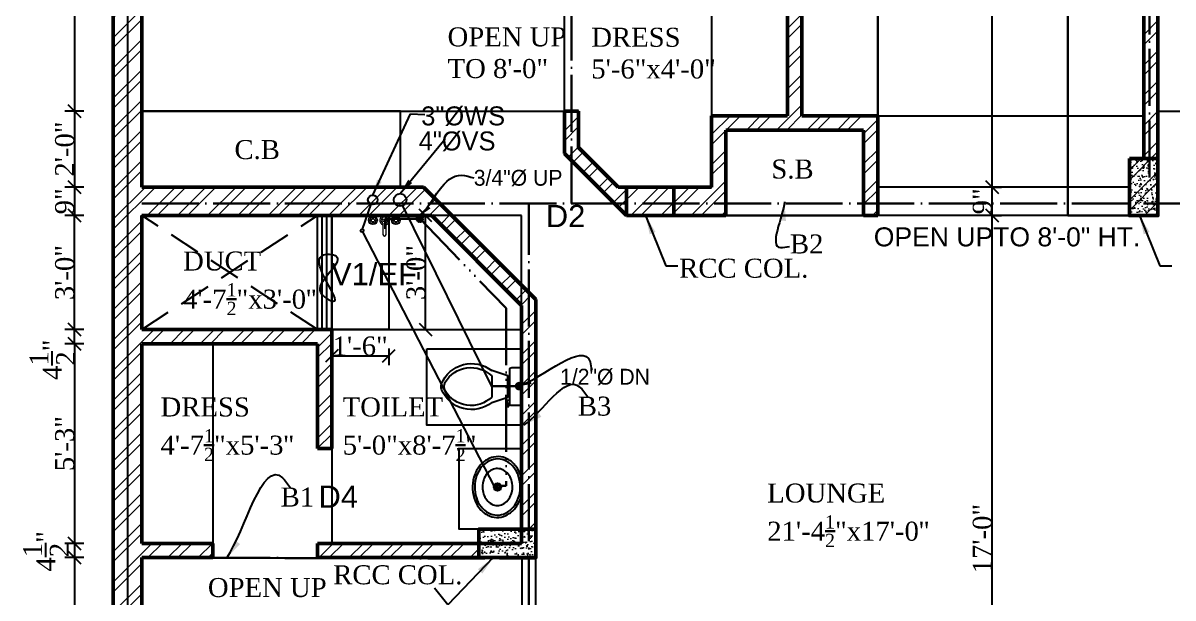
# Model space of a CAD drawing. Header units: feet. Extents: x 37458 to 42412, y -3338 to -325.
# Drawn here: x 38102 to 38465.3, y -907.8 to -726.3 of the extents above; entities that cross this region are included whole.
import ezdxf

# ---------------------------------------------------------------- set-up
doc = ezdxf.new("R2010")
doc.units = ezdxf.units.FT
doc.header["$MEASUREMENT"] = 0
doc.header["$PDMODE"] = 35
doc.header["$PDSIZE"] = 8
for name, pattern in [('ACAD_ISO04W100', [30, 24, -3, 0, -3]), ('ACAD_ISO06W100', [36, 24, -3, 0, -3, 0, -3, 0, -3]), ('DASHED2', [0.375, 0.25, -0.125])]:
    doc.linetypes.add(name, pattern=pattern)
doc.layers.get('0').update_dxf_attribs({"color": 34, "lineweight": 25})
doc.layers.get('Defpoints').update_dxf_attribs({"color": 52})
for name, color, linetype, lineweight in [('BEAM', 6, 'ACAD_ISO04W100', 30), ('col', 13, 'Continuous', 50), ('col tex', 13, 'Continuous', 25), ('COL.', 44, 'Continuous', 50), ('dim', 161, 'Continuous', 25), ('dimensiom', 35, 'Continuous', 25), ('FITTINGS', 150, 'Continuous', 20), ('fresh water', 171, 'ACAD_ISO06W100', 30), ('HATCH', 254, 'Continuous', 13), ('joinery', 161, 'Continuous', 25), ('PROJECTION', 21, 'DASHED2', 25), ('Sewer', 30, 'Continuous', 25), ('TEXT', 7, 'Continuous', 30), ('wall', 1, 'Continuous', 50), ('WIN', 141, 'Continuous', 25)]:
    doc.layers.add(name, color=color, linetype=linetype, lineweight=lineweight)
for name, color, linetype, plot in [('BLK_1_FLR_1_BLT_UP_AREA', 25, 'Continuous', False), ('BLK_1_FLR_1_KITCHEN', 4, 'Continuous', False), ('BLK_1_FLR_1_REGULAR_ROOM_1', 1, 'Continuous', False), ('BLK_1_FLR_1_REGULAR_ROOM_2', 1, 'Continuous', False), ('BLK_1_FLR_1_REGULAR_ROOM_3', 1, 'Continuous', False), ('BLK_1_FLR_1_WASH', 7, 'Continuous', False), ('BLK_1_FLR_1_WATER_CLOSET', 1, 'Continuous', False), ('BLK_1_FLR_1_WC_BATH', 4, 'Continuous', False)]:
    doc.layers.add(name, color=color, linetype=linetype, plot=plot)
for name, color, linetype in [('BLK_1_FLR_1_CARPET_AREA', 25, 'Continuous'), ('BLK_1_FLR_1_LIGHT_VENTILATION', 7, 'Continuous'), ('BLK_1_FLR_1_ROOM_1_LIGHT_VENTILATION_1', 7, 'Continuous'), ('BLK_1_FLR_1_VENTILATION_SHAFT', 7, 'Continuous')]:
    doc.layers.add(name, color=color, linetype=linetype)
doc.styles.add("4''", font='romai___.ttf', dxfattribs={"height": 7})
doc.styles.get("Standard").update_dxf_attribs({"font": 'times.ttf', "height": 6})
doc.dimstyles.new('arrow', dxfattribs={"dimtxt": 6, "dimasz": 4, "dimexe": 3, "dimexo": 6, "dimgap": 0, "dimtad": 1, "dimzin": 3, "dimdsep": 46, "dimlunit": 4, "dimtxsty": 'Standard', "dimblk": 'OBLIQUE', "dimcen": 12, "dimclrd": 7, "dimclre": 256, "dimclrt": 7, "dimadec": 0, "dimazin": 0, "dimtfac": 1, "dimtofl": 0, "dimtmove": 0, "dimatfit": 3, "dimfxl": 3, "dimfxlon": 1, "dimtolj": 1, "dimtzin": 0, "dimlwd": -1, "dimlwe": -1, "dimarcsym": 0})
doc.dimstyles.new('DIM PLAN', dxfattribs={"dimtxt": 6, "dimasz": 2, "dimexe": 3, "dimexo": 15, "dimgap": 0, "dimtad": 0, "dimzin": 3, "dimdsep": 46, "dimlunit": 4, "dimtxsty": 'Standard', "dimcen": 12, "dimclrd": 256, "dimclre": 256, "dimclrt": 256, "dimadec": 0, "dimazin": 0, "dimtfac": 1, "dimtofl": 0, "dimtmove": 0, "dimatfit": 3, "dimfxl": 3, "dimfxlon": 1, "dimtolj": 1, "dimtzin": 0, "dimlwd": -1, "dimlwe": -1, "dimarcsym": 0})

# ---------------------------------------------------------------- blocks, each defined once
blk = doc.blocks.new('_Oblique')
at = {"layer": 'dimensiom', "color": 0, "lineweight": -2}
blk.add_line((-0.5, -0.5), (0.5, 0.5), dxfattribs=at)
blk = doc.blocks.new('*D48')
at = {"layer": 'Defpoints', "color": 0, "ltscale": 0.75, "transparency": 16777216}
for p in [(38139.55, -595.09), (38118.28, -754.09), (38139.55, -754.09)]:
    blk.add_point(p, dxfattribs=at)
at = {"layer": 'dimensiom', "ltscale": 0.75, "transparency": 16777216}
for p, q in [((38121.28, -595.09), (38115.28, -595.09)), ((38121.28, -754.09), (38115.28, -754.09))]:
    blk.add_line(p, q, dxfattribs=at)
at = {"layer": 'dimensiom', "color": 7, "ltscale": 0.75, "transparency": 16777216}
blk.add_line((38118.28, -595.09), (38118.28, -754.09), dxfattribs=at)
at = {"layer": 'dimensiom', "color": 7, "ltscale": 0.75, "transparency": 16777216, "xscale": 4, "yscale": 4, "zscale": 4}
for p, rotation in [((38118.28, -595.09), 90), ((38118.28, -754.09), 270)]:
    blk.add_blockref('_Oblique', p, dxfattribs=dict(at, rotation=rotation))
at = {"layer": 'dimensiom', "color": 7, "ltscale": 0.75, "transparency": 16777216, "insert": (38115.23, -674.59), "char_height": 6, "attachment_point": 5, "rotation": 90}
blk.add_mtext('\\A1;13\'-3"', dxfattribs=at)
blk = doc.blocks.new('*D49')
at = {"layer": 'Defpoints', "color": 0, "ltscale": 0.75, "transparency": 16777216}
for p in [(38144.1, -827.59), (38118.28, -890.59), (38144.1, -890.59)]:
    blk.add_point(p, dxfattribs=at)
at = {"layer": 'dimensiom', "ltscale": 0.75, "transparency": 16777216}
for p, q in [((38121.28, -827.59), (38115.28, -827.59)), ((38121.28, -890.59), (38115.28, -890.59))]:
    blk.add_line(p, q, dxfattribs=at)
at = {"layer": 'dimensiom', "color": 7, "ltscale": 0.75, "transparency": 16777216}
blk.add_line((38118.28, -827.59), (38118.28, -890.59), dxfattribs=at)
at = {"layer": 'dimensiom', "color": 7, "ltscale": 0.75, "transparency": 16777216, "xscale": 4, "yscale": 4, "zscale": 4}
for p, rotation in [((38118.28, -827.59), 90), ((38118.28, -890.59), 270)]:
    blk.add_blockref('_Oblique', p, dxfattribs=dict(at, rotation=rotation))
at = {"layer": 'dimensiom', "color": 7, "ltscale": 0.75, "transparency": 16777216, "insert": (38115.23, -859.09), "char_height": 6, "attachment_point": 5, "rotation": 90}
blk.add_mtext('\\A1;5\'-3"', dxfattribs=at)
blk = doc.blocks.new('*D50')
at = {"layer": 'Defpoints', "color": 0, "ltscale": 0.75, "transparency": 16777216}
for p in [(38144.1, -890.59), (38118.28, -895.09), (38139.55, -895.09)]:
    blk.add_point(p, dxfattribs=at)
at = {"layer": 'dimensiom', "ltscale": 0.75, "transparency": 16777216}
for p, q in [((38121.28, -890.59), (38115.28, -890.59)), ((38121.28, -895.09), (38115.28, -895.09))]:
    blk.add_line(p, q, dxfattribs=at)
at = {"layer": 'dimensiom', "color": 7, "ltscale": 0.75, "transparency": 16777216}
blk.add_line((38118.28, -890.59), (38118.28, -895.09), dxfattribs=at)
at = {"layer": 'dimensiom', "color": 7, "ltscale": 0.75, "transparency": 16777216, "xscale": 4, "yscale": 4, "zscale": 4}
for p, rotation in [((38118.28, -890.59), 90), ((38118.28, -895.09), 270)]:
    blk.add_blockref('_Oblique', p, dxfattribs=dict(at, rotation=rotation))
at = {"layer": 'dimensiom', "color": 7, "ltscale": 0.75, "transparency": 16777216, "insert": (38109.29, -893.09), "char_height": 6, "attachment_point": 5, "rotation": 90}
blk.add_mtext('\\A1;4{\\H1x;\\S1/2;}"', dxfattribs=at)
blk = doc.blocks.new('*D51')
at = {"layer": 'Defpoints', "color": 0, "ltscale": 0.75, "transparency": 16777216}
for p in [(38139.55, -895.09), (38118.28, -1039.09), (38139.55, -1039.09)]:
    blk.add_point(p, dxfattribs=at)
at = {"layer": 'dimensiom', "ltscale": 0.75, "transparency": 16777216}
for p, q in [((38121.28, -895.09), (38115.28, -895.09)), ((38121.28, -1039.09), (38115.28, -1039.09))]:
    blk.add_line(p, q, dxfattribs=at)
at = {"layer": 'dimensiom', "color": 7, "ltscale": 0.75, "transparency": 16777216}
blk.add_line((38118.28, -895.09), (38118.28, -1039.09), dxfattribs=at)
at = {"layer": 'dimensiom', "color": 7, "ltscale": 0.75, "transparency": 16777216, "xscale": 4, "yscale": 4, "zscale": 4}
for p, rotation in [((38118.28, -895.09), 90), ((38118.28, -1039.09), 270)]:
    blk.add_blockref('_Oblique', p, dxfattribs=dict(at, rotation=rotation))
at = {"layer": 'dimensiom', "color": 7, "ltscale": 0.75, "transparency": 16777216, "insert": (38115.23, -967.09), "char_height": 6, "attachment_point": 5, "rotation": 90}
blk.add_mtext('\\A1;12\'-0"', dxfattribs=at)
blk = doc.blocks.new('*D122')
at = {"layer": 'Defpoints', "color": 0, "ltscale": 0.75, "transparency": 16777216}
for p in [(38139.55, -778.09), (38118.28, -787.09), (38139.55, -787.09)]:
    blk.add_point(p, dxfattribs=at)
at = {"layer": 'dimensiom', "ltscale": 0.75, "transparency": 16777216}
for p, q in [((38121.28, -778.09), (38115.28, -778.09)), ((38121.28, -787.09), (38115.28, -787.09))]:
    blk.add_line(p, q, dxfattribs=at)
at = {"layer": 'dimensiom', "color": 7, "ltscale": 0.75, "transparency": 16777216}
blk.add_line((38118.28, -778.09), (38118.28, -787.09), dxfattribs=at)
at = {"layer": 'dimensiom', "color": 7, "ltscale": 0.75, "transparency": 16777216, "xscale": 4, "yscale": 4, "zscale": 4}
for p, rotation in [((38118.28, -778.09), 90), ((38118.28, -787.09), 270)]:
    blk.add_blockref('_Oblique', p, dxfattribs=dict(at, rotation=rotation))
at = {"layer": 'dimensiom', "color": 7, "ltscale": 0.75, "transparency": 16777216, "insert": (38115.22, -782.59), "char_height": 6, "attachment_point": 5, "rotation": 90}
blk.add_mtext('\\A1;9"', dxfattribs=at)
blk = doc.blocks.new('*D152')
at = {"layer": 'Defpoints', "color": 0, "ltscale": 0.75, "transparency": 16777216}
for p in [(38408.14, -787.09), (38408.14, -787.09), (38411.14, -991.09)]:
    blk.add_point(p, dxfattribs=at)
at = {"layer": 'dimensiom', "ltscale": 0.75, "transparency": 16777216}
for p, q in [((38408.14, -787.09), (38411.14, -787.09)), ((38408.14, -991.09), (38405.14, -991.09))]:
    blk.add_line(p, q, dxfattribs=at)
at = {"layer": 'dimensiom', "color": 7, "ltscale": 0.75, "transparency": 16777216}
blk.add_line((38408.14, -991.09), (38408.14, -787.09), dxfattribs=at)
at = {"layer": 'dimensiom', "color": 7, "ltscale": 0.75, "transparency": 16777216, "xscale": 4, "yscale": 4, "zscale": 4}
for p, rotation in [((38408.14, -787.09), 90), ((38408.14, -991.09), 270)]:
    blk.add_blockref('_Oblique', p, dxfattribs=dict(at, rotation=rotation))
at = {"layer": 'dimensiom', "color": 7, "ltscale": 0.75, "transparency": 16777216, "insert": (38405.08, -889.09), "char_height": 6, "attachment_point": 5, "rotation": 90}
blk.add_mtext('\\A1;17\'-0"', dxfattribs=at)
blk = doc.blocks.new('*D153')
at = {"layer": 'Defpoints', "color": 0, "ltscale": 0.75, "transparency": 16777216}
for p in [(38408.14, -778.09), (38408.14, -778.09), (38408.14, -787.09)]:
    blk.add_point(p, dxfattribs=at)
at = {"layer": 'dimensiom', "ltscale": 0.75, "transparency": 16777216}
for p, q in [((38408.14, -778.09), (38411.14, -778.09)), ((38408.14, -787.09), (38411.14, -787.09))]:
    blk.add_line(p, q, dxfattribs=at)
at = {"layer": 'dimensiom', "color": 7, "ltscale": 0.75, "transparency": 16777216}
blk.add_line((38408.14, -787.09), (38408.14, -778.09), dxfattribs=at)
at = {"layer": 'dimensiom', "color": 7, "ltscale": 0.75, "transparency": 16777216, "xscale": 4, "yscale": 4, "zscale": 4}
for p, rotation in [((38408.14, -778.09), 90), ((38408.14, -787.09), 270)]:
    blk.add_blockref('_Oblique', p, dxfattribs=dict(at, rotation=rotation))
at = {"layer": 'dimensiom', "color": 7, "ltscale": 0.75, "transparency": 16777216, "insert": (38405.08, -782.59), "char_height": 6, "attachment_point": 5, "rotation": 90}
blk.add_mtext('\\A1;9"', dxfattribs=at)
blk = doc.blocks.new('*D154')
at = {"layer": 'Defpoints', "color": 0, "ltscale": 0.75, "transparency": 16777216}
for p in [(38408.14, -595.04), (38412.14, -595.04), (38412.14, -778.09)]:
    blk.add_point(p, dxfattribs=at)
at = {"layer": 'dimensiom', "ltscale": 0.75, "transparency": 16777216}
for p, q in [((38408.14, -595.04), (38405.14, -595.04)), ((38408.14, -778.09), (38405.14, -778.09))]:
    blk.add_line(p, q, dxfattribs=at)
at = {"layer": 'dimensiom', "color": 7, "ltscale": 0.75, "transparency": 16777216}
blk.add_line((38408.14, -778.09), (38408.14, -595.04), dxfattribs=at)
at = {"layer": 'dimensiom', "color": 7, "ltscale": 0.75, "transparency": 16777216, "xscale": 4, "yscale": 4, "zscale": 4}
for p, rotation in [((38408.14, -595.04), 90), ((38408.14, -778.09), 270)]:
    blk.add_blockref('_Oblique', p, dxfattribs=dict(at, rotation=rotation))
at = {"layer": 'dimensiom', "color": 7, "ltscale": 0.75, "transparency": 16777216, "insert": (38405.09, -686.56), "char_height": 6, "attachment_point": 5, "rotation": 90}
blk.add_mtext('\\A1;15\'-3"', dxfattribs=at)
blk = doc.blocks.new('C1')
at = {"layer": 'HATCH', "ltscale": 0.75}
h = blk.add_hatch(dxfattribs=at)
h.set_pattern_fill('AR-CONC,_O', color=256, scale=0.5)
h.set_pattern_definition([(50, (0, 0), (3.5863009, -0.31376067), [0.375, -4.125]), (355, (0, 0), (-0.69375667, 3.76096067), [0.3, -3.3]), (100.4514, (0.299, -0.026), (2.8925469, 3.4471977), [0.31870095, -3.50571056]), (46.1842, (0, 1), (5.33620524, -0.8275951), [0.5625, -6.1875]), (96.6356, (0.4447, 0.931), (4.6733135, 4.87058935), [0.4780514, -5.258565]), (351.1842, (0, 1), (4.6733097, 4.870593), [0.45, -4.95]), (21, (0.5, 0.75), (2.98453526, -2.01309445), [0.375, -4.125]), (326, (0.5, 0.75), (1.21657666, 3.62575023), [0.3, -3.3]), (71.4514, (0.7487, 0.5822), (4.20111314, 1.6126525), [0.31870095, -3.50571056]), (37.5, (0, 0), (0.060799277, 1.66446927), [0, -3.26, 0, -3.35, 0, -3.3125]), (7.5, (0, 0), (1.31534769, 1.97205856), [0, -1.91, 0, -3.185, 0, -1.2625]), (327.5, (-1.115, 0), (2.66911218, -0.11277436), [0, -1.25, 0, -3.9, 0, -5.175]), (317.5, (-1.615, 0), (2.91593085, 0.50052491), [0, -1.625, 0, -2.59, 0, -3.675])])
h.paths.add_polyline_path([(33015.65, -785.19), (33033.65, -785.19), (33033.65, -776.19), (33015.65, -776.19)])
at = {"layer": 'COL.', "ltscale": 0.75}
blk.add_lwpolyline([(33015.65, -785.19), (33033.65, -785.19), (33033.65, -776.19), (33015.65, -776.19)], close=True, dxfattribs=at)
blk = doc.blocks.new('*D219')
at = {"layer": 'Defpoints', "color": 0, "ltscale": 0.75, "transparency": 16777216}
for p in [(38139.55, -754.09), (38118.28, -778.09), (38139.55, -778.09)]:
    blk.add_point(p, dxfattribs=at)
at = {"layer": 'dimensiom', "ltscale": 0.75, "transparency": 16777216}
for p, q in [((38121.28, -754.09), (38115.28, -754.09)), ((38121.28, -778.09), (38115.28, -778.09))]:
    blk.add_line(p, q, dxfattribs=at)
at = {"layer": 'dimensiom', "color": 7, "ltscale": 0.75, "transparency": 16777216}
blk.add_line((38118.28, -754.09), (38118.28, -778.09), dxfattribs=at)
at = {"layer": 'dimensiom', "color": 7, "ltscale": 0.75, "transparency": 16777216, "xscale": 4, "yscale": 4, "zscale": 4}
for p, rotation in [((38118.28, -754.09), 90), ((38118.28, -778.09), 270)]:
    blk.add_blockref('_Oblique', p, dxfattribs=dict(at, rotation=rotation))
at = {"layer": 'dimensiom', "color": 7, "ltscale": 0.75, "transparency": 16777216, "insert": (38115.23, -766.09), "char_height": 6, "attachment_point": 5, "rotation": 90}
blk.add_mtext('\\A1;2\'-0"', dxfattribs=at)
blk = doc.blocks.new('*D221')
at = {"layer": 'Defpoints', "color": 0, "ltscale": 0.75, "transparency": 16777216}
for p in [(38118.28, -823.09), (38139.55, -823.09), (38144.1, -827.59)]:
    blk.add_point(p, dxfattribs=at)
at = {"layer": 'dimensiom', "ltscale": 0.75, "transparency": 16777216}
for p, q in [((38121.28, -823.09), (38115.28, -823.09)), ((38121.28, -827.59), (38115.28, -827.59))]:
    blk.add_line(p, q, dxfattribs=at)
at = {"layer": 'dimensiom', "color": 7, "ltscale": 0.75, "transparency": 16777216}
blk.add_line((38118.28, -827.59), (38118.28, -823.09), dxfattribs=at)
at = {"layer": 'dimensiom', "color": 7, "ltscale": 0.75, "transparency": 16777216, "xscale": 4, "yscale": 4, "zscale": 4}
for p, rotation in [((38118.28, -823.09), 90), ((38118.28, -827.59), 270)]:
    blk.add_blockref('_Oblique', p, dxfattribs=dict(at, rotation=rotation))
at = {"layer": 'dimensiom', "color": 7, "ltscale": 0.75, "transparency": 16777216, "insert": (38111.29, -832.63), "char_height": 6, "attachment_point": 5, "rotation": 90}
blk.add_mtext('\\A1;4{\\H1x;\\S1/2;}"', dxfattribs=at)
blk = doc.blocks.new('*D222')
at = {"layer": 'Defpoints', "color": 0, "ltscale": 0.75, "transparency": 16777216}
for p in [(38118.28, -787.09), (38139.55, -787.09), (38139.55, -823.09)]:
    blk.add_point(p, dxfattribs=at)
at = {"layer": 'dimensiom', "ltscale": 0.75, "transparency": 16777216}
for p, q in [((38121.28, -787.09), (38115.28, -787.09)), ((38121.28, -823.09), (38115.28, -823.09))]:
    blk.add_line(p, q, dxfattribs=at)
at = {"layer": 'dimensiom', "color": 7, "ltscale": 0.75, "transparency": 16777216}
blk.add_line((38118.28, -823.09), (38118.28, -787.09), dxfattribs=at)
at = {"layer": 'dimensiom', "color": 7, "ltscale": 0.75, "transparency": 16777216, "xscale": 4, "yscale": 4, "zscale": 4}
for p, rotation in [((38118.28, -787.09), 90), ((38118.28, -823.09), 270)]:
    blk.add_blockref('_Oblique', p, dxfattribs=dict(at, rotation=rotation))
at = {"layer": 'dimensiom', "color": 7, "ltscale": 0.75, "transparency": 16777216, "insert": (38115.23, -805.09), "char_height": 6, "attachment_point": 5, "rotation": 90}
blk.add_mtext('\\A1;3\'-0"', dxfattribs=at)
blk = doc.blocks.new('A$C6097086A')
at = {"layer": 'Sewer'}
for p, q in [((-3.36, 9.45), (3.36, 9.45)), ((4.41, 4.72), (6.3, 4.72)), ((4.41, 3.78), (4.41, 4.72)), ((6.3, 4.09), (5.04, 4.09)), ((5.04, 4.09), (5.04, 3.78)), ((6.3, 4.72), (6.3, 4.09)), ((-5.98, 3.15), (-5.98, 0.63))]:
    blk.add_line(p, q, dxfattribs=at)
for points in [[(5.04, 9.45), (3.36, 4.41), (-3.36, 4.41), (-5.04, 9.45)], [(5.35, 3.78), (-5.35, 3.78)], [(-3.36, 4.41), (3.36, 4.41)], [(-5.35, 0), (5.35, 0)], [(5.98, 0.63), (5.98, 3.15)]]:
    blk.add_lwpolyline(points, dxfattribs=at)
for centre, radius, start, end in [((2.96, 15.82), 10.22, 112.0284, 218.5307), ((3.53, 16.02), 9.52, 121.053, 223.6321), ((0, 21.11), 3.36, 65.7318, 114.2682), ((0, 22.05), 3.36, 74.8605, 105.1395), ((-2.96, 15.82), 10.22, 321.4691, 67.9714), ((-3.53, 16.02), 9.52, 316.3677, 58.9468), ((-5.43, 3.23), 0.557, 81.8699, 188.1301), ((5.43, 3.23), 0.557, 351.8699, 98.1301), ((-5.43, 0.55), 0.557, 171.8699, 278.1301), ((5.43, 0.55), 0.557, 261.8699, 8.1301)]:
    blk.add_arc(centre, radius, start, end, dxfattribs=at)
blk = doc.blocks.new('Sink - Oval top')
at = {"layer": 'Sewer'}
for p, q in [((-1, 0), (1, 0)), ((0, 1), (0, -1))]:
    blk.add_line(p, q, dxfattribs=at)
at = {"layer": 'Sewer', "linetype": 'Continuous'}
for points in [[(-12.23, 0.39, 0.117634), (-11.46, -3.36, 0.104469), (-8.88, -6.8, 0.090016), (-5.08, -9.07, 0.08192), (-0.32, -10.02, 0.08192), (4.49, -9.38, 0.090016), (8.42, -7.36, 0.104469), (11.22, -4.09, 0.117634), (12.23, -0.39, 0.117634), (11.46, 3.36, 0.104469), (8.88, 6.8, 0.090016), (5.08, 9.07, 0.08192), (0.32, 10.02, 0.08192), (-4.49, 9.38, 0.090016), (-8.42, 7.36, 0.104469), (-11.22, 4.09, 0.117634)], [(-11.29, 0.16, 0.118622), (-10.52, -3.25, 0.104678), (-8.07, -6.36, 0.089562), (-4.54, -8.37, 0.081185), (-0.13, -9.15, 0.081185), (4.3, -8.49, 0.089562), (7.89, -6.58, 0.104678), (10.42, -3.55, 0.118622), (11.29, -0.16, 0.118622), (10.52, 3.25, 0.104678), (8.07, 6.36, 0.089562), (4.54, 8.37, 0.081185), (0.13, 9.15, 0.081185), (-4.3, 8.49, 0.089562), (-7.89, 6.58, 0.104678), (-10.42, 3.55, 0.118622)], [(-7.42, 0.08, 0.118283), (-6.91, -2.17, 0.104607), (-5.29, -4.21, 0.089718), (-2.97, -5.53, 0.081436), (-0.07, -6.04, 0.081436), (2.84, -5.59, 0.089718), (5.2, -4.33, 0.104607), (6.86, -2.32, 0.118283), (7.42, -0.08, 0.118283), (6.91, 2.17, 0.104607), (5.29, 4.21, 0.089718), (2.97, 5.53, 0.081436), (0.07, 6.04, 0.081436), (-2.84, 5.59, 0.089718), (-5.2, 4.33, 0.104607), (-6.86, 2.32, 0.118283)]]:
    blk.add_lwpolyline(points, format="xyb", close=True, dxfattribs=at)
at = {"layer": 'Sewer'}
for radius in [1.5, 1]:
    blk.add_circle((0, 0), radius, dxfattribs=at)
blk = doc.blocks.new('Faucet - Bathroom top')
for p, q in [((-4.107, 0.125), (-4.375, 0.125)), ((-3.75, 0.4788), (-3.75, 0.75)), ((-3.5, 0.482), (-3.5, 0.75)), ((-3.1461, 0.125), (-2.875, 0.125)), ((3.143, 0.125), (2.875, 0.125)), ((3.5, 0.4788), (3.5, 0.75)), ((3.75, 0.482), (3.75, 0.75)), ((4.1039, 0.125), (4.375, 0.125)), ((-4.1039, -0.125), (-4.375, -0.125)), ((-3.75, -0.4821), (-3.75, -0.75)), ((-3.5, -0.4789), (-3.5, -0.75)), ((-3.143, -0.125), (-2.875, -0.125)), ((-0.5, -0.8639), (-0.5, -4.5)), ((0.5, -4.5), (0.5, -0.8631)), ((3.1461, -0.125), (2.875, -0.125)), ((3.5, -0.4821), (3.5, -0.75)), ((3.75, -0.4789), (3.75, -0.75)), ((4.107, -0.125), (4.375, -0.125))]:
    blk.add_line(p, q)
for centre, radius in [((-3.625, 0), 1.375), ((-4.625, 0), 0.2795), ((-3.625, 0), 0.5), ((-3.625, 1), 0.2795), ((-2.625, 0), 0.2795), ((0, 0), 0.5), ((3.625, 0), 1.375), ((2.625, 0), 0.2795), ((3.625, 0), 0.5), ((3.625, 1), 0.2795), ((4.625, 0), 0.2795), ((-3.625, -1), 0.2795), ((3.625, -1), 0.2795)]:
    blk.add_circle(centre, radius)
for centre, radius, start, end in [((-3.625, 0), 1, 105.2407, 164.2093), ((-3.625, 0), 1, 16.44125, 74.07887), ((0, 0), 1.5, 289.6514, 250.3603), ((0, 0), 1, 300.3431, 239.7554), ((3.625, 0), 1, 106.12, 164.0884), ((3.625, 0), 1, 16.23422, 73.90469), ((-3.625, 0), 1, 196.2342, 253.9047), ((-3.625, 0), 1, 286.12, 344.0884), ((3.625, 0), 1, 196.4413, 254.0789), ((3.625, 0), 1, 285.2407, 344.2093), ((0, -4.5), 0.5, 180, 0)]:
    blk.add_arc(centre, radius, start, end)
blk = doc.blocks.new('erere')
at = {"layer": 'col', "ltscale": 0.75}
blk.add_lwpolyline([(37786.05, -1476.68), (37801.05, -1476.68), (37801.05, -1467.68), (37786.05, -1467.68)], close=True, dxfattribs=at)
blk = doc.blocks.new('*D334')
at = {"layer": 'BLK_1_FLR_1_LIGHT_VENTILATION', "ltscale": 0.75, "transparency": 16777216}
for p, q in [((38199.55, -829.09), (38199.55, -834.37)), ((38217.55, -829.09), (38217.55, -834.37))]:
    blk.add_line(p, q, dxfattribs=at)
at = {"layer": 'BLK_1_FLR_1_LIGHT_VENTILATION', "color": 7, "ltscale": 0.75, "transparency": 16777216}
blk.add_line((38199.55, -831.37), (38217.55, -831.37), dxfattribs=at)
at = {"layer": 'Defpoints', "color": 0, "ltscale": 0.75, "transparency": 16777216}
for p in [(38199.55, -823.09), (38217.55, -823.09), (38217.55, -831.37)]:
    blk.add_point(p, dxfattribs=at)
at = {"layer": 'BLK_1_FLR_1_LIGHT_VENTILATION', "color": 7, "ltscale": 0.75, "transparency": 16777216, "xscale": 4, "yscale": 4, "zscale": 4, "rotation": 180}
blk.add_blockref('_Oblique', (38199.55, -831.37), dxfattribs=at)
at = {"layer": 'BLK_1_FLR_1_LIGHT_VENTILATION', "color": 7, "ltscale": 0.75, "transparency": 16777216, "xscale": 4, "yscale": 4, "zscale": 4}
blk.add_blockref('_Oblique', (38217.55, -831.37), dxfattribs=at)
at = {"layer": 'BLK_1_FLR_1_LIGHT_VENTILATION', "color": 7, "ltscale": 0.75, "transparency": 16777216, "insert": (38208.55, -828.32), "char_height": 6, "attachment_point": 5}
blk.add_mtext('\\A1;1\'-6"', dxfattribs=at)
blk = doc.blocks.new('*D335')
at = {"layer": 'BLK_1_FLR_1_LIGHT_VENTILATION', "ltscale": 0.75, "transparency": 16777216}
for p, q in [((38226.23, -787.09), (38232.23, -787.09)), ((38226.23, -823.09), (38232.23, -823.09))]:
    blk.add_line(p, q, dxfattribs=at)
at = {"layer": 'BLK_1_FLR_1_LIGHT_VENTILATION', "color": 7, "ltscale": 0.75, "transparency": 16777216}
blk.add_line((38229.23, -823.09), (38229.23, -787.09), dxfattribs=at)
at = {"layer": 'Defpoints', "color": 0, "ltscale": 0.75, "transparency": 16777216}
for p in [(38217.55, -787.09), (38229.23, -787.09), (38217.55, -823.09)]:
    blk.add_point(p, dxfattribs=at)
at = {"layer": 'BLK_1_FLR_1_LIGHT_VENTILATION', "color": 7, "ltscale": 0.75, "transparency": 16777216, "xscale": 4, "yscale": 4, "zscale": 4}
for p, rotation in [((38229.23, -787.09), 90), ((38229.23, -823.09), 270)]:
    blk.add_blockref('_Oblique', p, dxfattribs=dict(at, rotation=rotation))
at = {"layer": 'BLK_1_FLR_1_LIGHT_VENTILATION', "color": 7, "ltscale": 0.75, "transparency": 16777216, "insert": (38226.17, -805.09), "char_height": 6, "attachment_point": 5, "rotation": 90}
blk.add_mtext('\\A1;3\'-0"', dxfattribs=at)

msp = doc.modelspace()

# ---------------------------------------------------------------- hatches: boundary and pattern name
at = {"layer": 'fresh water', "ltscale": 0.5}
h = msp.add_hatch(dxfattribs=at)
h.set_pattern_fill('ANSI31', color=256, style=0)
h.set_pattern_definition([(45, (-22572.60601, -11000.62888), (-0.08838834765, 0.08838834765), [])])
h.paths.add_polyline_path([(38228.394, -788.1289, 1), (38226.394, -788.1289, 1)])
h = msp.add_hatch(dxfattribs=at)
h.set_pattern_fill('ANSI31', color=256, style=0)
h.set_pattern_definition([(45, (-22541.28761, -11053.44265), (-0.08838834765, 0.08838834765), [])])
h.paths.add_polyline_path([(38259.7124, -840.9427, 1), (38257.7124, -840.9427, 1)])
at = {"layer": 'HATCH', "ltscale": 0.75}
h = msp.add_hatch(dxfattribs=at)
h.set_pattern_fill('ANSI32', color=256, scale=18, style=0)
h.paths.add_polyline_path([(38139.5494, -787.0861), (38199.5494, -787.0861), (38231.1377, -787.0861), (38259.5494, -815.4977), (38259.5494, -886.0861), (38264.0494, -886.0861), (38264.0494, -813.6338), (38228.5017, -778.0861), (38139.5494, -778.0861), (38139.5494, -595.0861), (38157.5494, -595.0861), (38157.5494, -586.0362), (38130.5494, -586.0362), (38130.5494, -1210.0861), (38139.5494, -1210.0861), (38139.5494, -1105.0861), (38139.5494, -1039.0861), (38139.5494, -895.0861), (38162.0494, -895.0861), (38162.0494, -890.5861), (38139.5494, -890.5861), (38139.5494, -827.5861), (38195.0494, -827.5861), (38195.0494, -860.5861), (38199.5494, -860.5861), (38199.5494, -823.0861), (38139.5494, -823.0861)])
h.paths.add_polyline_path([(38292.5012, -586.0861), (38273.0494, -586.0861), (38273.0494, -718.0861), (38277.5494, -718.0861), (38277.5494, -595.0861), (38292.5012, -595.0861)], flags=17)
h.paths.add_polyline_path([(38355.5494, -586.0861), (38328.4602, -586.0861), (38328.4602, -595.0861), (38343.5494, -595.0861), (38343.5494, -703.0861), (38307.5494, -703.0861), (38307.5494, -707.5861), (38343.5494, -707.5861), (38343.5494, -755.5861), (38319.5494, -755.5861), (38319.5494, -778.0861), (38290.02, -778.0861), (38277.5494, -765.6155), (38277.5494, -754.0861), (38273.0494, -754.0861), (38273.0494, -767.4795), (38292.656, -787.0861), (38324.0494, -787.0861), (38324.0494, -760.0861), (38367.5494, -760.0861), (38367.5494, -787.0861), (38372.0494, -787.0861), (38372.0494, -755.5861), (38348.0494, -755.5861), (38348.0494, -595.0861), (38355.5494, -595.0861)])
h.paths.add_polyline_path([(38460.5494, -586.0861), (38432.0494, -586.0861), (38432.0494, -595.0861), (38456.0494, -595.0861), (38456.0494, -769.0861), (38451.5494, -769.0861), (38451.5494, -787.0861), (38460.5494, -787.0861)])
h.paths.add_polyline_path([(38505.6404, -586.0861), (38496.6044, -586.0861), (38496.6044, -595.0861), (38505.6404, -595.0861)])
h.paths.add_polyline_path([(38607.5494, -586.0861), (38583.6404, -586.0861), (38583.6404, -595.0861), (38598.5494, -595.0861), (38598.5494, -865.0802), (38579.7994, -865.0802), (38579.7994, -869.5802), (38598.5494, -869.5802), (38598.5494, -905.5802), (38579.7994, -905.5802), (38579.7994, -910.0802), (38598.5494, -910.0802), (38598.5494, -991.0861), (38598.5494, -1000.0861), (38598.5494, -1183.0861), (38580.5494, -1183.0861), (38580.5494, -1192.0861), (38598.5494, -1192.0861), (38598.5494, -1210.0861), (38607.5494, -1210.0861)])
h.paths.add_polyline_path([(38568.5494, -778.0861), (38505.5494, -778.0861), (38505.5494, -787.0861), (38520.5494, -787.0861), (38520.5494, -878.5802), (38520.5494, -881.5861), (38529.5494, -881.5861), (38529.5494, -869.5802), (38543.7994, -869.5802), (38543.7994, -865.0802), (38525.0494, -865.0802), (38525.0494, -787.0861), (38568.5494, -787.0861)])
h.paths.add_polyline_path([(38529.5494, -899.5861), (38520.5494, -899.5861), (38520.5494, -1000.0861), (38525.0494, -1000.0861), (38525.0494, -910.0802), (38543.7994, -910.0802), (38543.7994, -905.5802), (38529.5494, -905.5802)])
h.paths.add_polyline_path([(38580.5494, -991.0861), (38555.0494, -991.0861), (38555.0494, -1000.0861), (38580.5494, -1000.0861)])
h.paths.add_polyline_path([(38478.5494, -1000.0861), (38474.0494, -1000.0861), (38474.0494, -1183.0861), (38454.5494, -1183.0861), (38454.5494, -1192.0861), (38478.5494, -1192.0861)])
h.paths.add_polyline_path([(38321.0494, -1039.0861), (38312.0494, -1039.0861), (38312.0494, -1192.0861), (38336.0494, -1192.0861), (38336.0494, -1183.0861), (38321.0494, -1183.0861)])
h.paths.add_polyline_path([(38264.0494, -938.5861), (38259.5494, -938.5861), (38259.5494, -1048.0861), (38264.0494, -1048.0861)], flags=17)
h.paths.add_polyline_path([(38246.0494, -890.5861), (38195.0494, -890.5861), (38195.0494, -895.0861), (38246.0494, -895.0861)], flags=17)

# ---------------------------------------------------------------- linework, layer by layer
at = {"layer": 'BEAM', "ltscale": 0.75}
for p, q in [((38275.3141, -783.3103), (38275.3141, -590.6769)), ((38457.9217, -775.0861), (38457.9217, -590.6769)), ((38139.5494, -783.3103), (38603.1044, -783.3103)), ((38261.7994, -1048.0861), (38261.7994, -783.3103)), ((38139.5494, -895.0861), (38264.0494, -895.4306))]:
    msp.add_line(p, q, dxfattribs=at)
at = {"layer": 'BLK_1_FLR_1_BLT_UP_AREA', "color": 25, "ltscale": 0.75}
msp.add_lwpolyline([(38135.1044, -586.0861), (38603.1044, -586.0861), (38603.1044, -1192.0861), (38135.1044, -1192.0861)], close=True, dxfattribs=at)
at = {"layer": 'BLK_1_FLR_1_CARPET_AREA', "color": 25, "ltscale": 0.75}
for points in [[(38264.0494, -1048.0861), (38264.0494, -813.6338), (38228.5017, -778.0861), (38221.268, -778.0861), (38221.268, -754.0861), (38139.5494, -754.0861), (38139.5494, -595.0861)], [(38432.0494, -595.0861), (38432.0494, -787.0861), (38460.5494, -787.0861), (38460.5494, -595.0861)], [(38319.5494, -707.5861), (38319.5494, -778.0861), (38290.02, -778.0861), (38277.5494, -765.6155), (38277.5494, -754.0861), (38273.0494, -754.0861), (38273.0494, -767.4795), (38292.656, -787.0861), (38324.0494, -787.0861), (38372.0494, -787.0861), (38372.0494, -619.0861)]]:
    msp.add_lwpolyline(points, dxfattribs=at)
at = {"layer": 'BLK_1_FLR_1_KITCHEN', "color": 1, "ltscale": 0.75}
msp.add_lwpolyline([(38348.0494, -755.5861), (38456.0494, -755.5861), (38456.0494, -595.0861), (38348.0494, -595.0861)], close=True, dxfattribs=at)
at = {"layer": 'BLK_1_FLR_1_REGULAR_ROOM_1', "color": 1}
msp.add_lwpolyline([(38139.5494, -754.0861), (38273.0494, -754.0861), (38273.0494, -595.0861), (38139.5494, -595.0861)], close=True, dxfattribs=at)
at = {"layer": 'BLK_1_FLR_1_REGULAR_ROOM_2', "color": 1}
msp.add_lwpolyline([(38598.5494, -595.0861), (38460.5494, -595.0861), (38460.5494, -754.0861), (38598.5494, -754.0861)], close=True, dxfattribs=at)
at = {"layer": 'BLK_1_FLR_1_REGULAR_ROOM_3', "color": 1}
msp.add_lwpolyline([(38259.6693, -895.2524), (38139.6693, -895.2524), (38139.5494, -1039.0861), (38259.5494, -1039.0861)], close=True, dxfattribs=at)
at = {"layer": 'BLK_1_FLR_1_ROOM_1_LIGHT_VENTILATION_1', "color": 114, "true_color": 0x139b48}
msp.add_lwpolyline([(38217.5494, -787.0861), (38217.5494, -823.0861), (38199.5494, -823.0861), (38199.5494, -787.0861)], close=True, dxfattribs=at)
at = {"layer": 'BLK_1_FLR_1_VENTILATION_SHAFT', "color": 7, "ltscale": 0.75}
msp.add_lwpolyline([(38139.5494, -823.0861), (38195.0494, -823.0861), (38195.0494, -787.0861), (38139.5494, -787.0861)], close=True, dxfattribs=at)
at = {"layer": 'BLK_1_FLR_1_WASH', "color": 7, "ltscale": 0.75}
msp.add_lwpolyline([(38259.5494, -860.6899), (38239.7434, -860.6899), (38239.7434, -886.0383), (38259.5494, -886.0383)], close=True, dxfattribs=at)
at = {"layer": 'BLK_1_FLR_1_WATER_CLOSET', "color": 3, "ltscale": 0.75}
msp.add_lwpolyline([(38229.6262, -829.118), (38259.5494, -829.118), (38259.5494, -853.2396), (38229.6262, -853.2396)], close=True, dxfattribs=at)
at = {"layer": 'BLK_1_FLR_1_WC_BATH', "color": 3, "ltscale": 0.75}
msp.add_lwpolyline([(38259.5494, -787.0861), (38199.5494, -787.0861), (38199.5494, -890.5861), (38259.5494, -890.5861)], close=True, dxfattribs=at)
at = {"layer": 'dim', "ltscale": 0.75}
msp.add_open_spline([(38198.2084, -805.9117), (38200.2567, -803.4799), (38203.721, -799.3671), (38189.4725, -798.531), (38206.4555, -818.2375), (38193.8809, -811.1859), (38196.6959, -807.7551), (38198.2084, -805.9117)], degree=3, knots=[0, 0, 0, 0, 6.60458805, 11.17015416, 26.0443575, 31.06249328, 36.88943188, 36.88943188, 36.88943188, 36.88943188], dxfattribs=at)
at = {"layer": 'dimensiom', "ltscale": 0.75}
for p, q in [((38451.5494, -778.0861), (38372.0494, -778.0861)), ((38451.5494, -787.0861), (38372.0494, -787.0861))]:
    msp.add_line(p, q, dxfattribs=at)
msp.add_lwpolyline([(38139.5494, -823.0861), (38195.0494, -823.0861), (38195.0494, -787.0861), (38139.5494, -787.0861)], close=True, dxfattribs=at)
at = {"layer": 'fresh water', "ltscale": 0.75}
msp.add_line((38258.7124, -840.9427), (38250.0994, -840.9427), dxfattribs=at)
for points in [[(38228.1839, -788.1289), (38216.4189, -788.1289), (38216.4189, -791.3073)], [(38227.4543, -788.1289), (38254.6242, -816.3407), (38254.6242, -872.4062), (38252.9813, -872.4062)]]:
    msp.add_lwpolyline(points, dxfattribs=at)
at = {"layer": 'fresh water', "ltscale": 0.5}
for centre in [(38227.394, -788.1289), (38258.7124, -840.9427)]:
    msp.add_circle(centre, 1, dxfattribs=at)
at = {"layer": 'PROJECTION', "ltscale": 40}
for p, q in [((38135.1044, -1210.0861), (38135.1044, -586.0861)), ((38195.0494, -823.0861), (38139.5494, -787.0861)), ((38139.5494, -823.0861), (38195.0494, -787.0861))]:
    msp.add_line(p, q, dxfattribs=at)
at = {"layer": 'Sewer', "ltscale": 0.75}
for p, q in [((38209.3124, -791.379), (38212.0159, -783.5465)), ((38250.0994, -841.0861), (38222.0568, -783.9712)), ((38251.123, -872.7996), (38209.3776, -792.2713)), ((38199.5494, -823.0861), (38259.5494, -823.0861))]:
    msp.add_line(p, q, dxfattribs=at)
for centre, radius in [((38212.5053, -782.1286), 1.5), ((38221.1754, -782.1759), 2), ((38209.1536, -791.8391), 0.4868)]:
    msp.add_circle(centre, radius, dxfattribs=at)
at = {"layer": 'wall', "ltscale": 0.75}
for p, q in [((38130.5494, -1210.0861), (38130.5494, -586.0861)), ((38460.5494, -787.0861), (38460.5494, -586.0861)), ((38139.5494, -778.0861), (38139.5494, -595.0861)), ((38348.0494, -595.0861), (38348.0494, -755.5861)), ((38456.0494, -769.0861), (38456.0494, -595.0861)), ((38343.5494, -707.5861), (38343.5494, -755.5861)), ((38273.0494, -767.4795), (38273.0494, -754.0861)), ((38273.0494, -754.0861), (38277.5494, -754.0861)), ((38277.5494, -765.6155), (38277.5494, -754.0861)), ((38319.5494, -755.5861), (38343.5494, -755.5861)), ((38319.5494, -755.5861), (38319.5494, -778.0861)), ((38348.0494, -755.5861), (38372.0494, -755.5861)), ((38372.0494, -755.5861), (38372.0494, -787.0861)), ((38324.0494, -760.0861), (38367.5494, -760.0861)), ((38324.0494, -760.0861), (38324.0494, -787.0861)), ((38367.5494, -760.0861), (38367.5494, -787.0861)), ((38290.02, -778.0861), (38277.5494, -765.6155)), ((38292.656, -787.0861), (38273.0494, -767.4795)), ((38451.5494, -769.0861), (38456.0494, -769.0861)), ((38451.5494, -787.0861), (38451.5494, -769.0861)), ((38139.5494, -778.0861), (38228.5017, -778.0861)), ((38264.0494, -813.6338), (38228.5017, -778.0861)), ((38290.02, -778.0861), (38319.5494, -778.0861)), ((38372.0494, -778.0861), (38372.0494, -787.0861)), ((38139.5494, -823.0861), (38139.5494, -787.0861)), ((38139.5494, -787.0861), (38199.5494, -787.0861)), ((38199.5494, -787.0861), (38231.1377, -787.0861)), ((38259.5494, -815.4977), (38231.1377, -787.0861)), ((38292.656, -787.0861), (38324.0494, -787.0861)), ((38367.5494, -787.0861), (38372.0494, -787.0861)), ((38451.5494, -787.0861), (38460.5494, -787.0861)), ((38264.0494, -895.0861), (38264.0494, -813.6338)), ((38259.5494, -890.5861), (38259.5494, -815.4977)), ((38139.5494, -823.0861), (38199.5494, -823.0861)), ((38199.5494, -860.5861), (38199.5494, -823.0861)), ((38139.5494, -890.5861), (38139.5494, -827.5861)), ((38139.5494, -827.5861), (38195.0494, -827.5861)), ((38195.0494, -860.5861), (38195.0494, -827.5861)), ((38199.5494, -860.5861), (38195.0494, -860.5861)), ((38162.1494, -890.5861), (38139.5494, -890.5861)), ((38162.0494, -895.0861), (38162.0494, -890.5861)), ((38195.0494, -895.0861), (38195.0494, -890.5861)), ((38259.5494, -890.5861), (38195.0494, -890.5861)), ((38264.0494, -895.0861), (38264.0494, -890.5861)), ((38139.5494, -1039.0861), (38139.5494, -895.0861)), ((38162.0494, -895.0861), (38139.5494, -895.0861)), ((38264.0494, -895.0861), (38195.0494, -895.0861)), ((38252.0494, -895.0861), (38264.0494, -895.0861)), ((38252.0494, -895.0861), (38264.0494, -895.0861))]:
    msp.add_line(p, q, dxfattribs=at)
at = {"layer": 'WIN', "ltscale": 0.75}
for p, q in [((38432.0494, -787.0861), (38432.0494, -595.0861)), ((38372.0494, -619.0861), (38372.0494, -778.0861)), ((38319.5494, -707.5861), (38319.5494, -778.0861)), ((38139.5494, -754.0861), (38221.268, -754.0861)), ((38221.268, -778.0861), (38221.268, -754.0861)), ((38195.0494, -823.0861), (38195.0494, -787.0861)), ((38196.5494, -823.0861), (38196.5494, -787.0861)), ((38198.0494, -823.0861), (38198.0494, -787.0861)), ((38199.5494, -823.0861), (38199.5494, -787.0861)), ((38367.5494, -787.0861), (38324.0494, -787.0861)), ((38451.5494, -787.0861), (38432.0494, -787.0861)), ((38162.1494, -890.5861), (38162.1494, -827.5861))]:
    msp.add_line(p, q, dxfattribs=at)

# ---------------------------------------------------------------- block references
at = {"layer": 'col', "rotation": 270}
msp.add_blockref('C1', (39236.736, 32246.5634), dxfattribs=at)
at = {"layer": 'col'}
for name, p in [('erere', (506.6018, 689.5928)), ('C1', (5230.4, -109.8995))]:
    msp.add_blockref(name, p, dxfattribs=at)
at = {"layer": 'FITTINGS', "ltscale": 0.75}
msp.add_blockref('Faucet - Bathroom top', (38216.2163, -788.5861), dxfattribs=at)
at = {"layer": 'FITTINGS', "ltscale": 0.75, "xscale": -1, "rotation": 90}
msp.add_blockref('A$C6097086A', (38259.5494, -841.0861), dxfattribs=at)
at = {"layer": 'Sewer', "ltscale": 0.75, "xscale": 0.7852857495599892, "yscale": 0.7852857495599892, "zscale": 0.7852857495697247, "rotation": 90}
msp.add_blockref('Sink - Oval top', (38251.9083, -872.7996), dxfattribs=at)

# ---------------------------------------------------------------- texts
at = {"layer": 'BEAM', "ltscale": 0.75, "char_height": 6, "width": 24.426941, "attachment_point": 1}
for s, insert in [('{\\fromantic|b0|i0|c2|p2;B2}', (38344.3018, -793.0566)), ('{\\fromantic|b0|i0|c2|p2;B3}', (38277.2958, -844.2505)), ('{\\fromantic|b0|i0|c2|p2;B1}', (38183.4329, -872.95))]:
    msp.add_mtext(s, dxfattribs=dict(at, insert=insert))
at = {"layer": 'col tex', "ltscale": 0.75, "char_height": 8, "width": 40.652874, "attachment_point": 1}
for insert in [(38309.3241, -800.7084), (38200.0381, -897.498)]:
    msp.add_mtext('\\A1;{\\H0.75x;RCC COL.}', dxfattribs=dict(at, insert=insert))
at = {"layer": 'fresh water', "ltscale": 0.75, "char_height": 5, "width": 34.965431, "attachment_point": 1, "style": "4''"}
for s, insert in [('3/4"%%C UP', (38244.429, -772.6648)), ('1/2"%%C DN', (38271.6865, -835.4665))]:
    msp.add_mtext(s, dxfattribs=dict(at, insert=insert))
at = {"layer": 'joinery', "lineweight": 25, "attachment_point": 1, "style": "4''"}
for s, insert, char_height, width in [('\\A1;{\\fRomantic|b0|i0|c2|p2;OPEN UP TO 8\'-0"}', (38236.15, -727.6727), 6, 40.020405), ('\\A1;{\\fArial|b0|i0|c0|p34;D2}', (38267.1686, -783.7539), 7, 10.036161), ('\\A1;{\\fArial|b0|i0|c0|p34;OPEN UPTO 8\'-0" HT.}', (38370.7835, -790.8208), 6, 87.14067), ('\\A1;{\\fArial|b0|i0|c0|p34;V1/EF}', (38199.3343, -802.0744), 7, 10.036161), ('\\A1;{\\fArial|b0|i0|c0|p34;D4}', (38195.3658, -872.3585), 7, 10.036161), ('\\A1;{\\fRomantic|b0|i0|c2|p2;OPEN UP TO 8\'-0"}', (38160.4471, -901.5259), 6, 40.020405)]:
    msp.add_mtext(s, dxfattribs=dict(at, insert=insert, char_height=char_height, width=width))
at = {"layer": 'Sewer', "ltscale": 0.75, "char_height": 6, "width": 24.997945, "attachment_point": 1, "style": "4''"}
for s, insert in [('3"%%CWS', (38227.8366, -752.6313)), ('4"%%CVS', (38227.0308, -760.5389))]:
    msp.add_mtext(s, dxfattribs=dict(at, insert=insert))
at = {"layer": 'TEXT', "ltscale": 0.75, "insert": (38281.5451, -727.8005), "char_height": 8, "attachment_point": 1}
msp.add_mtext('\\A1;{\\H0.75x;DRESS\\P5\'-6"x4\'-0\\H1x;"}', dxfattribs=at)
at = {"layer": 'TEXT', "ltscale": 0.75, "char_height": 8, "attachment_point": 1}
for s, insert, width in [('\\A1;{\\H0.75x;C.B}', (38168.8296, -763.2531), 15.686417), ('\\A1;\\pi-16,l24,t24;{\\H0.75x;S.B}', (38330.424, -769.4018), 15.686417), ('\\A1;{\\H0.75x;DUCT\\P4\'-7\\H0.7x;\\S1/2;\\H1.429x;"x3\'-0\'\'}', (38152.6144, -798.4431), 63.343534), ('\\A1;{\\H0.75x;DRESS\\P4\'-7\\H0.7x;\\S1/2;\\H1.429x;"x5\'-3\\H1x;\'\'}', (38145.4934, -844.5235), 61.375977), ('\\A1;{\\H0.75x;TOILET\\P5\'-0"x8\'-7\\H0.7x;\\S1/2;\\H1.429x;\'\'}', (38203.0292, -844.5235), 61.375977), ('\\A1;{\\H0.75x;LOUNGE\\P21\'-4\\H0.7x;\\S1/2;\\H1.429x;"x17\'-0\'\'}', (38337.1262, -871.6976), 61.375977)]:
    msp.add_mtext(s, dxfattribs=dict(at, insert=insert, width=width))

# ---------------------------------------------------------------- dimensions: what is measured, and where the dimension line sits
at = {"layer": 'BLK_1_FLR_1_LIGHT_VENTILATION', "color": 114, "ltscale": 0.75}
dim = msp.add_linear_dim(base=(38229.2266, -787.0861), p1=(38217.5494, -823.0861), p2=(38217.5494, -787.0861), angle=90, dimstyle='arrow', dxfattribs=at)
dim.commit()
dim.dimension.update_dxf_attribs({"geometry": '*D335', "text_midpoint": (38226.1746, -805.0861)})
dim = msp.add_linear_dim(base=(38217.5494, -831.3684), p1=(38199.5494, -823.0861), p2=(38217.5494, -823.0861), dimstyle='arrow', dxfattribs=at)
dim.commit()
dim.dimension.update_dxf_attribs({"geometry": '*D334', "text_midpoint": (38208.5494, -828.3165)})
at = {"layer": 'dimensiom', "ltscale": 0.75}
for base, p1, p2, picture, middle in [((38118.2785, -754.0861), (38139.5494, -595.0861), (38139.5494, -754.0861), '*D48', (38115.2266, -674.5861)), ((38408.1401, -595.0362), (38412.1427, -778.0861), (38412.1427, -595.0362), '*D154', (38405.0882, -686.5611)), ((38118.2785, -778.0861), (38139.5494, -754.0861), (38139.5494, -778.0861), '*D219', (38115.2266, -766.0861)), ((38118.2785, -787.0861), (38139.5494, -778.0861), (38139.5494, -787.0861), '*D122', (38115.2179, -782.5861)), ((38408.1401, -778.0861), (38408.1401, -787.0861), (38408.1401, -778.0861), '*D153', (38405.0795, -782.5861)), ((38118.2785, -787.0861), (38139.5494, -823.0861), (38139.5494, -787.0861), '*D222', (38115.2266, -805.0861)), ((38408.1401, -787.0861), (38411.1401, -991.0861), (38408.1401, -787.0861), '*D152', (38405.0795, -889.0861)), ((38118.2785, -890.5861), (38144.1, -827.5861), (38144.1, -890.5861), '*D49', (38115.2266, -859.0861)), ((38118.2785, -1039.0861), (38139.5494, -895.0861), (38139.5494, -1039.0861), '*D51', (38115.2266, -967.0861))]:
    dim = msp.add_linear_dim(base=base, p1=p1, p2=p2, angle=90, dimstyle='arrow', override={"dimtmove": 1}, dxfattribs=at)
    dim.commit()
    dim.dimension.update_dxf_attribs({"geometry": picture, "text_midpoint": middle})
for base, p1, p2, picture, middle in [((38118.2785, -823.0861), (38144.1, -827.5861), (38139.5494, -823.0861), '*D221', (38118.2785, -832.6342)), ((38118.2785, -895.0861), (38144.1, -890.5861), (38139.5494, -895.0861), '*D50', (38116.2785, -893.0861))]:
    dim = msp.add_linear_dim(base=base, p1=p1, p2=p2, angle=90, dimstyle='arrow', override={"dimtmove": 1}, dxfattribs=at)
    dim.commit()
    dim.dimension.update_dxf_attribs({"geometry": picture, "text_midpoint": middle, "dimtype": 160})

# ---------------------------------------------------------------- leaders
at = {"layer": 'BEAM', "ltscale": 0.75, "path_type": 1}
for points in [[(38342.56, -782.7387), (38341.3381, -797.2264), (38344.2086, -796.8815)], [(38260.2791, -853.2396), (38277.8576, -841.1663), (38280.4317, -844.3655)], [(38166.3796, -895.1603), (38183.9947, -869.8657), (38186.5688, -873.065)]]:
    msp.add_leader(points, dimstyle='DIM PLAN', override={"dimasz": 6, "dimfxl": 9}, dxfattribs=at)
at = {"layer": 'col tex', "ltscale": 0.75}
for points in [[(38298.6661, -787.0861), (38305.0654, -802.9462), (38308.9148, -802.9462)], [(38454.7087, -787.0861), (38461.108, -802.9462), (38464.9574, -802.9462)], [(38250.6038, -895.0861), (38236.2815, -910.0318), (38232.0308, -904.7681)]]:
    msp.add_leader(points, dimstyle='arrow', override={"dimasz": 6, "dimtad": 0}, dxfattribs=at)
at = {"layer": 'fresh water', "linetype": 'ByBlock', "ltscale": 0.75, "path_type": 1}
for points in [[(38227.4629, -787.1313), (38240.6141, -774.358), (38244.429, -775.1956)], [(38258.7124, -840.9427), (38281.1977, -833.2987), (38281.6676, -835.7614)]]:
    msp.add_leader(points, dimstyle='arrow', override={"dimgap": 1, "dimtad": 0}, dxfattribs=at)
at = {"layer": 'Sewer', "ltscale": 0.75}
for points, override in [([(38212.5053, -780.6286), (38224.4735, -755.0138), (38228.9338, -755.1995)], {"dimasz": 5, "dimtad": 0}), ([(38221.1754, -780.1759), (38234.8214, -763.4799)], {"dimasz": 5, "dimgap": 0, "dimtad": 0})]:
    msp.add_leader(points, dimstyle='arrow', override=override, dxfattribs=at)

doc.saveas('drawing.dxf')
